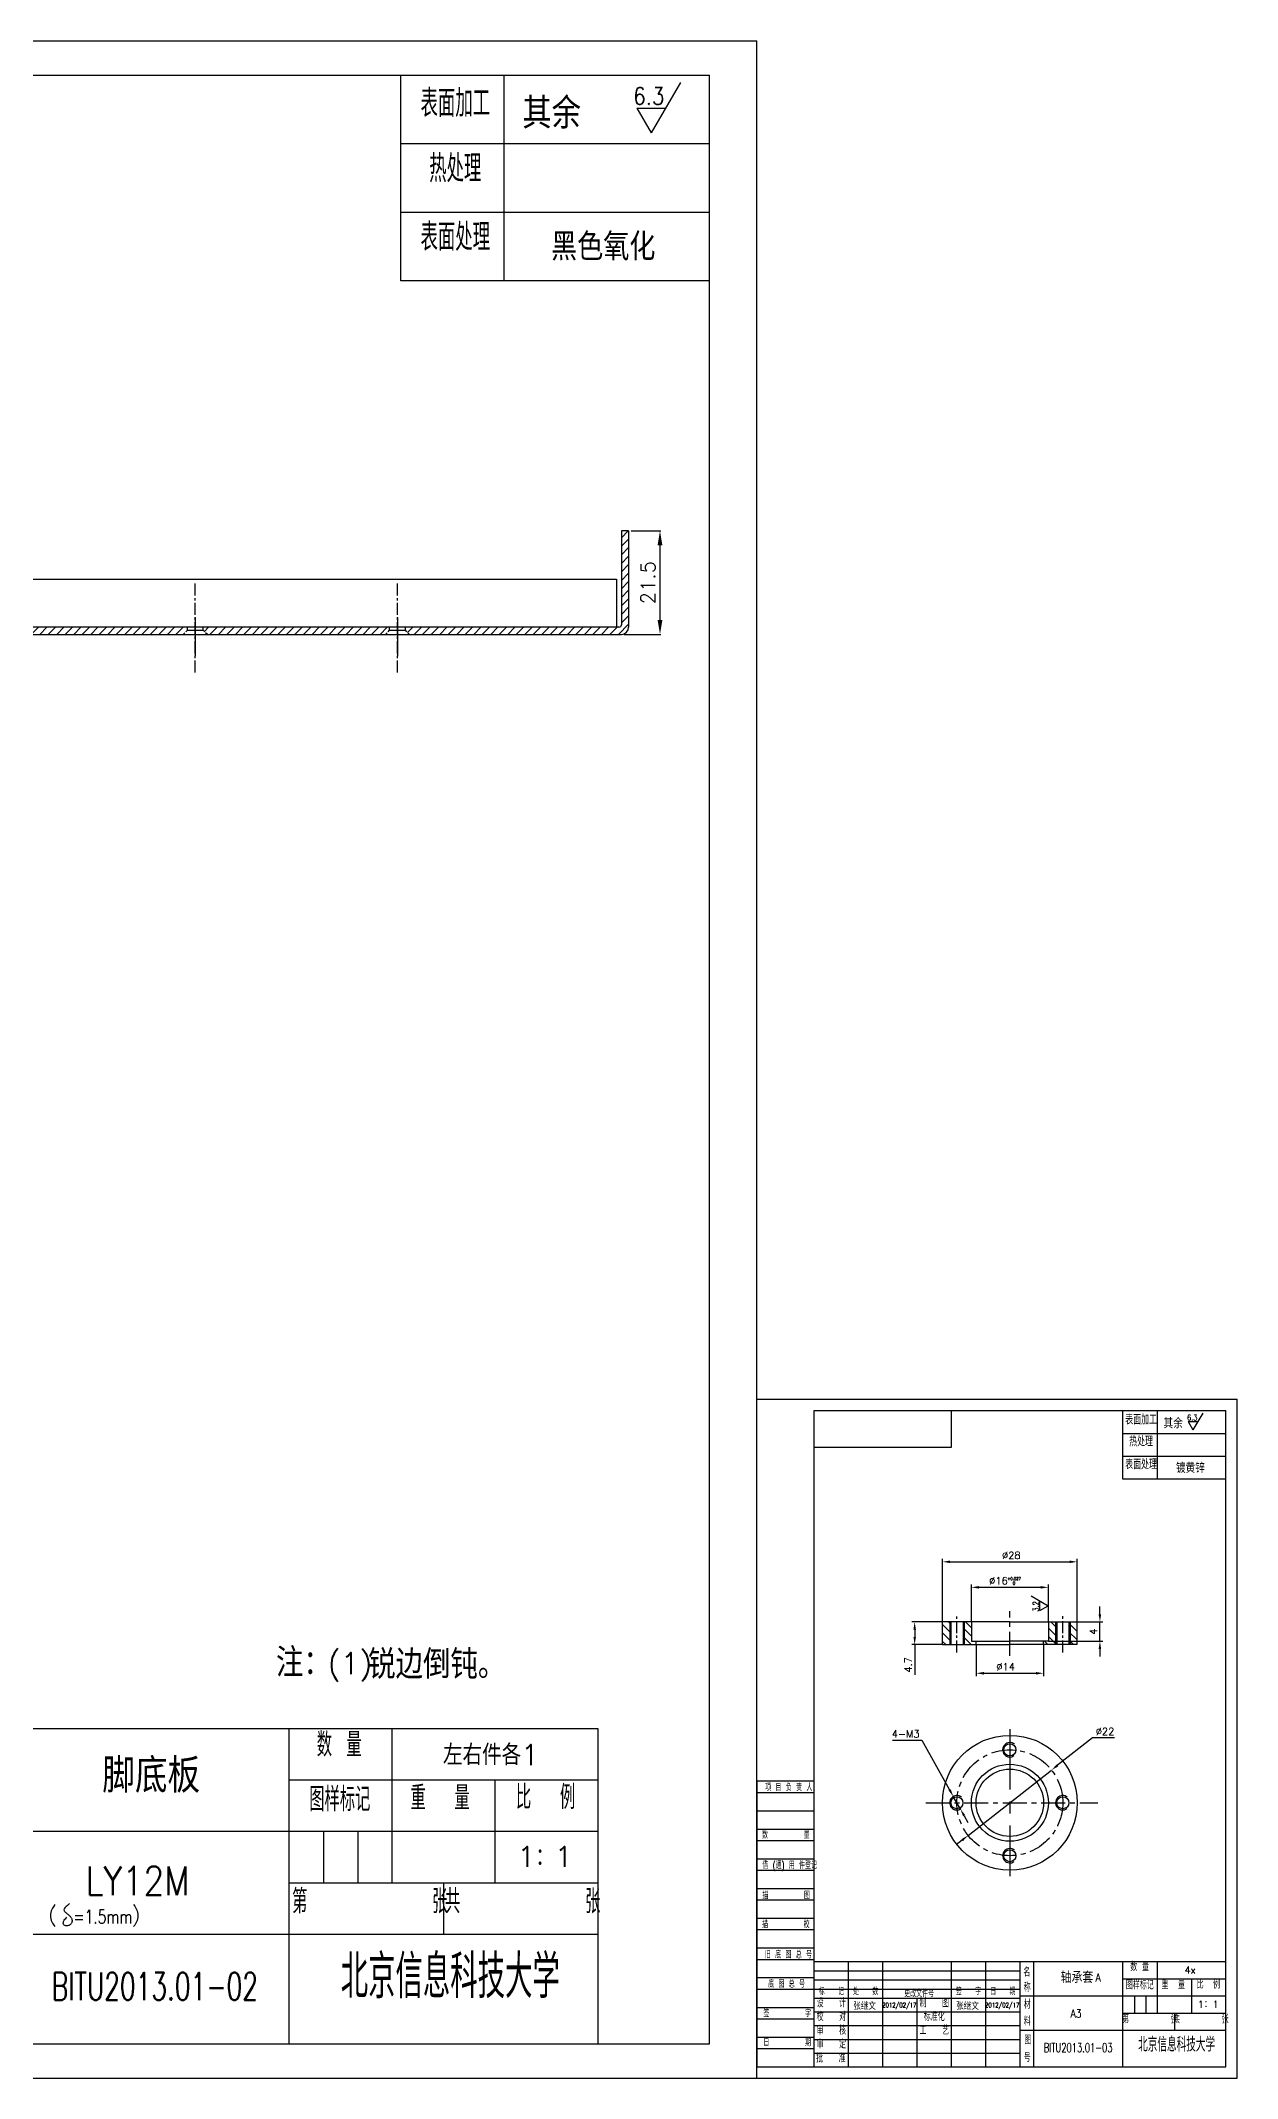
# Model space of a CAD drawing. Extents: x 2854 to 5858, y -1165 to 723.
# Drawn here: x 4238.5 to 4487.1, y -1165.2 to -741.9 of the extents above; entities that cross this region are included whole.
import ezdxf
from ezdxf.enums import TextEntityAlignment as Align

# ---------------------------------------------------------------- set-up
doc = ezdxf.new("R2010")
doc.units = 0
doc.header["$MEASUREMENT"] = 0
doc.linetypes.add('PF_CENTER', pattern=[2, 1.25, -0.25, 0.25, -0.25])
doc.linetypes.add('PF_DASHED', pattern=[0.75, 0.5, -0.25])
doc.layers.get('0').update_dxf_attribs({"linetype": 'CONTINUOUS'})
doc.layers.get('DEFPOINTS').update_dxf_attribs({"linetype": 'CONTINUOUS'})
for name, color, linetype in [('SMPEN_CENTER', 4, 'PF_CENTER'), ('SMPEN_DASHED', 2, 'PF_DASHED'), ('SMPEN_DIM', 3, 'CONTINUOUS'), ('SMPEN_HATCH', 6, 'CONTINUOUS'), ('SMPEN_TEXT', 6, 'CONTINUOUS'), ('SMPEN_THICK', 7, 'CONTINUOUS')]:
    doc.layers.add(name, color=color, linetype=linetype)
doc.styles.get("Standard").update_dxf_attribs({"font": 'txt.shx', "bigfont": 'hshztxt.shx'})
doc.styles.add('STYLE1', font='complex.shx', dxfattribs={"bigfont": 'hzdx.shx'})
doc.dimstyles.get("Standard").update_dxf_attribs({"dimtxt": 3, "dimasz": 3, "dimexe": 0.18, "dimexo": 0.5, "dimgap": 1, "dimtad": 1, "dimtoh": 1, "dimdec": 1, "dimzin": 0, "dimdsep": 46, "dimtxsty": 'Standard', "dimcen": 0, "dimadec": 1, "dimazin": 0, "dimtfac": 1, "dimtdec": 1, "dimtofl": 0, "dimtmove": 0, "dimatfit": 3, "dimfxl": 0, "dimtolj": 1, "dimtzin": 0, "dimarcsym": 0})
doc.dimstyles.new('STANDARD$0', dxfattribs={"dimtxt": 3, "dimasz": 3, "dimexe": 0.18, "dimexo": 0.5, "dimgap": 1, "dimtad": 1, "dimtoh": 1, "dimdec": 1, "dimzin": 0, "dimdsep": 46, "dimtxsty": 'Standard', "dimcen": 0, "dimadec": 1, "dimazin": 0, "dimtfac": 1, "dimtdec": 1, "dimtofl": 0, "dimtmove": 0, "dimatfit": 3, "dimfxl": 0, "dimtolj": 1, "dimtzin": 0, "dimarcsym": 0})

# ---------------------------------------------------------------- blocks, each defined once
blk = doc.blocks.new('ADDBOX3')
at = {"layer": 'SMPEN_THICK', "ltscale": 8}
for p, q in [((-45, -30), (-45, 0)), ((-30, 0), (-30, -30)), ((-45, -10), (0, -10)), ((-45, -20), (0, -20)), ((0, -30), (-45, -30))]:
    blk.add_line(p, q, dxfattribs=at)
at = {"layer": 'SMPEN_TEXT', "ltscale": 8, "width": 0.667}
for s, p in [('表面加工', (-37.05, -7.32)), ('热处理', (-37.05, -16.82)), ('表面处理', (-37.05, -26.82))]:
    blk.add_text(s, height=4, dxfattribs=at).set_placement(p, align=Align.BOTTOM_CENTER)
at = {"layer": 'SMPEN_TEXT', "ltscale": 8}
for tag, p in [('HEATTREATMENT', (-15.54, -17.14)), ('SURFACETREATMENT', (-13.33, -26.97))]:
    blk.add_attdef(tag, text='', height=3.5, dxfattribs=at).set_placement(p, align=Align.BOTTOM_CENTER)
blk = doc.blocks.new('*D272')
at = {"layer": 'DEFPOINTS', "color": 0, "ltscale": 10}
for p in [(4360.63, -843.74), (4359.13, -865.24), (4367.15, -865.24)]:
    blk.add_point(p, dxfattribs=at)
at = {"layer": 'SMPEN_DIM', "color": 0, "lineweight": -2, "ltscale": 10}
for p, q in [((4361.13, -843.74), (4367.33, -843.74)), ((4367.15, -846.74), (4367.15, -862.24)), ((4359.63, -865.24), (4367.33, -865.24))]:
    blk.add_line(p, q, dxfattribs=at)
at = {"layer": 'SMPEN_DIM', "color": 0, "ltscale": 10}
for points in [[(4366.65, -846.74), (4367.65, -846.74), (4367.15, -843.74)], [(4366.65, -862.24), (4367.65, -862.24), (4367.15, -865.24)]]:
    blk.add_solid(points, dxfattribs=at)
at = {"layer": 'SMPEN_DIM', "color": 0, "ltscale": 10, "insert": (4364.65, -854.49), "char_height": 3, "attachment_point": 5, "rotation": 90}
blk.add_mtext('\\A1;21.5', dxfattribs=at)
blk = doc.blocks.new('*D318')
at = {"layer": 'DEFPOINTS', "color": 0, "ltscale": 10}
for p in [(4448.48, -1101.14), (4431.16, -1114.72)]:
    blk.add_point(p, dxfattribs=at)
at = {"layer": 'SMPEN_DIM', "color": 0, "lineweight": -2, "ltscale": 10}
for p, q in [((4456.99, -1094.46), (4449.73, -1100.15)), ((4461.59, -1094.46), (4456.99, -1094.46)), ((4431.16, -1114.72), (4448.48, -1101.14)), ((4429.91, -1115.7), (4428.65, -1116.69))]:
    blk.add_line(p, q, dxfattribs=at)
at = {"layer": 'SMPEN_DIM', "color": 0, "ltscale": 10}
for points in [[(4449.57, -1099.94), (4449.9, -1100.36), (4448.48, -1101.14)], [(4429.74, -1115.49), (4430.07, -1115.91), (4431.16, -1114.72)]]:
    blk.add_solid(points, dxfattribs=at)
at = {"layer": 'SMPEN_DIM', "color": 0, "ltscale": 10, "insert": (4459.59, -1093.11), "char_height": 1.5, "attachment_point": 5}
blk.add_mtext('\\A1;∅22', dxfattribs=at)
blk = doc.blocks.new('*D317')
at = {"layer": 'DEFPOINTS', "color": 0, "ltscale": 10}
for p in [(4453.82, -1070.38), (4458.53, -1070.38), (4447.82, -1074.38)]:
    blk.add_point(p, dxfattribs=at)
at = {"layer": 'SMPEN_DIM', "color": 0, "lineweight": -2, "ltscale": 10}
for p, q in [((4453.82, -1070.38), (4459.13, -1070.38)), ((4458.53, -1068.78), (4458.53, -1067.18)), ((4458.53, -1074.38), (4458.53, -1070.38)), ((4447.82, -1074.38), (4459.13, -1074.38)), ((4458.53, -1075.98), (4458.53, -1077.58))]:
    blk.add_line(p, q, dxfattribs=at)
at = {"layer": 'SMPEN_DIM', "color": 0, "ltscale": 10}
for points in [[(4458.26, -1068.78), (4458.79, -1068.78), (4458.53, -1070.38)], [(4458.26, -1075.98), (4458.79, -1075.98), (4458.53, -1074.38)]]:
    blk.add_solid(points, dxfattribs=at)
at = {"layer": 'SMPEN_DIM', "color": 0, "ltscale": 10, "insert": (4457.18, -1072.38), "char_height": 1.5, "attachment_point": 5, "rotation": 90}
blk.add_mtext('\\A1;4', dxfattribs=at)
blk = doc.blocks.new('*D316')
at = {"layer": 'DEFPOINTS', "color": 0, "ltscale": 10}
for p in [(4428.08, -1106.62), (4429.56, -1109.23)]:
    blk.add_point(p, dxfattribs=at)
at = {"layer": 'SMPEN_DIM', "color": 0, "lineweight": -2, "ltscale": 10}
for p, q in [((4415.43, -1094.96), (4421.53, -1094.96)), ((4421.53, -1094.96), (4427.3, -1105.22)), ((4429.56, -1109.23), (4428.08, -1106.62)), ((4430.34, -1110.63), (4431.12, -1112.02))]:
    blk.add_line(p, q, dxfattribs=at)
at = {"layer": 'SMPEN_DIM', "color": 0, "ltscale": 10}
for points in [[(4427.53, -1105.09), (4427.07, -1105.36), (4428.08, -1106.62)], [(4430.57, -1110.5), (4430.11, -1110.76), (4429.56, -1109.23)]]:
    blk.add_solid(points, dxfattribs=at)
at = {"layer": 'SMPEN_DIM', "color": 0, "ltscale": 10, "insert": (4418.18, -1093.61), "char_height": 1.5, "attachment_point": 5}
blk.add_mtext('\\A1;4-M3', dxfattribs=at)
blk = doc.blocks.new('*D315')
at = {"layer": 'DEFPOINTS', "color": 0, "ltscale": 10}
for p in [(4453.82, -1057.88), (4453.82, -1070.38), (4425.82, -1070.87)]:
    blk.add_point(p, dxfattribs=at)
at = {"layer": 'SMPEN_DIM', "color": 0, "lineweight": -2, "ltscale": 10}
for p, q in [((4425.82, -1070.87), (4425.82, -1057.28)), ((4427.42, -1057.88), (4452.22, -1057.88)), ((4453.82, -1070.38), (4453.82, -1057.28))]:
    blk.add_line(p, q, dxfattribs=at)
at = {"layer": 'SMPEN_DIM', "color": 0, "ltscale": 10}
for points in [[(4427.42, -1057.61), (4427.42, -1058.14), (4425.82, -1057.88)], [(4452.22, -1057.61), (4452.22, -1058.14), (4453.82, -1057.88)]]:
    blk.add_solid(points, dxfattribs=at)
at = {"layer": 'SMPEN_DIM', "color": 0, "ltscale": 10, "insert": (4440.12, -1056.53), "char_height": 1.5, "attachment_point": 5}
blk.add_mtext('\\A1;%%c28', dxfattribs=at)
blk = doc.blocks.new('*D314')
at = {"layer": 'DEFPOINTS', "color": 0, "ltscale": 10}
for p in [(4420.05, -1070.38), (4425.82, -1070.38), (4425.82, -1075.08)]:
    blk.add_point(p, dxfattribs=at)
at = {"layer": 'SMPEN_DIM', "color": 0, "lineweight": -2, "ltscale": 10}
for p, q in [((4425.82, -1070.38), (4419.45, -1070.38)), ((4420.05, -1071.98), (4420.05, -1073.48)), ((4425.82, -1075.08), (4419.45, -1075.08)), ((4420.05, -1075.08), (4420.05, -1081.39))]:
    blk.add_line(p, q, dxfattribs=at)
at = {"layer": 'SMPEN_DIM', "color": 0, "ltscale": 10}
for points in [[(4419.79, -1071.98), (4420.32, -1071.98), (4420.05, -1070.38)], [(4419.79, -1073.48), (4420.32, -1073.48), (4420.05, -1075.08)]]:
    blk.add_solid(points, dxfattribs=at)
at = {"layer": 'SMPEN_DIM', "color": 0, "ltscale": 10, "insert": (4418.7, -1079.29), "char_height": 1.5, "attachment_point": 5, "rotation": 90}
blk.add_mtext('\\A1;4.7', dxfattribs=at)
blk = doc.blocks.new('*D313')
at = {"layer": 'DEFPOINTS', "color": 0, "ltscale": 10}
for p in [(4432.82, -1075.08), (4446.82, -1075.08), (4446.82, -1081.03)]:
    blk.add_point(p, dxfattribs=at)
at = {"layer": 'SMPEN_DIM', "color": 0, "lineweight": -2, "ltscale": 10}
for p, q in [((4432.82, -1075.08), (4432.82, -1081.63)), ((4446.82, -1075.08), (4446.82, -1081.63)), ((4434.42, -1081.03), (4445.22, -1081.03))]:
    blk.add_line(p, q, dxfattribs=at)
at = {"layer": 'SMPEN_DIM', "color": 0, "ltscale": 10}
for points in [[(4434.42, -1080.76), (4434.42, -1081.3), (4432.82, -1081.03)], [(4445.22, -1080.76), (4445.22, -1081.3), (4446.82, -1081.03)]]:
    blk.add_solid(points, dxfattribs=at)
at = {"layer": 'SMPEN_DIM', "color": 0, "ltscale": 10, "insert": (4438.95, -1079.68), "char_height": 1.5, "attachment_point": 5}
blk.add_mtext('\\A1;%%c14', dxfattribs=at)
blk = doc.blocks.new('*D312')
at = {"layer": 'DEFPOINTS', "color": 0, "ltscale": 10}
for p in [(4447.82, -1063.18), (4431.82, -1070.38), (4447.82, -1070.38)]:
    blk.add_point(p, dxfattribs=at)
at = {"layer": 'SMPEN_DIM', "color": 0, "lineweight": -2, "ltscale": 10}
for p, q in [((4431.82, -1070.38), (4431.82, -1062.58)), ((4433.42, -1063.18), (4446.22, -1063.18)), ((4447.82, -1070.38), (4447.82, -1062.58))]:
    blk.add_line(p, q, dxfattribs=at)
at = {"layer": 'SMPEN_DIM', "color": 0, "ltscale": 10}
for points in [[(4433.42, -1062.92), (4433.42, -1063.45), (4431.82, -1063.18)], [(4446.22, -1062.92), (4446.22, -1063.45), (4447.82, -1063.18)]]:
    blk.add_solid(points, dxfattribs=at)
at = {"layer": 'SMPEN_DIM', "color": 0, "ltscale": 10, "insert": (4437.46, -1061.83), "char_height": 1.5, "attachment_point": 5}
blk.add_mtext('\\A1;%%C16', dxfattribs=at)
blk = doc.blocks.new('ADDBOX')
for p, q in [((0, 125), (0, 0)), ((0, 125), (25, 125)), ((25, 0), (25, 125))]:
    blk.add_line(p, q)
at = {"color": 1}
for p, q in [((0, 120), (25, 120)), ((0, 99), (25, 99)), ((0, 86), (25, 86)), ((0, 73), (25, 73)), ((0, 60), (25, 60)), ((0, 47), (25, 47)), ((0, 21), (25, 21)), ((0, 8), (25, 8))]:
    blk.add_line(p, q, dxfattribs=at)
for points in [[(0, 112), (25, 112)], [(0, 34), (25, 34)]]:
    blk.add_lwpolyline(points, dxfattribs=at)
for points in [[(0, 104), (25, 104)], [(0, 91), (25, 91)], [(0, 78), (25, 78)], [(0, 65), (25, 65)], [(0, 52), (25, 52)], [(0, 39), (25, 39)], [(0, 26), (25, 26)], [(0, 13), (25, 13)], [(0, 0), (25, 0)]]:
    blk.add_lwpolyline(points)
at = {"color": 1, "width": 0.67}
for s, p in [('项 目 负 责 人', (3.58, 120.61)), ('数        量', (2.2, 99.8)), ('借 (通) 用 件登记', (2.35, 86.62)), ('描        图', (2.35, 73.41)), ('描        校', (2.2, 60.68)), ('旧 底 图 总 号', (3.43, 47.48)), (' 底 图 总 号', (2.97, 34.66)), ('签        字', (2.82, 21.77)), ('日        期', (2.82, 9.04))]:
    blk.add_text(s, height=3, dxfattribs=at).set_placement(p)
at = {"color": 1, "ltscale": 20, "width": 0.67}
blk.add_attdef('PRJMANAGER', text='', height=3.5, dxfattribs=at).set_placement((1.5, 113), align=Align.BOTTOM_LEFT)
at = {"color": 1, "width": 0.67}
for tag, p in [('NUM', (1.5, 92)), ('DRAFTER', (1.5, 66)), ('DVERI', (1.5, 53)), ('OLDDRAWNO', (1.5, 40)), ('DRAWNO', (1.5, 27)), ('SIGNER', (1.5, 14)), ('DATE', (1.5, 1))]:
    blk.add_attdef(tag, text='', height=3.5, dxfattribs=at).set_placement(p, align=Align.BOTTOM_LEFT)

msp = doc.modelspace()

# ---------------------------------------------------------------- hatches: boundary and pattern name
at = {"layer": 'SMPEN_HATCH', "ltscale": 10}
h = msp.add_hatch(dxfattribs=at)
h.set_pattern_fill('ANSI31', color=256, scale=10, style=0)
h.paths.add_polyline_path([(4360.63, -843.74), (4359.13, -843.74), (4359.13, -863.24, -0.414214), (4358.63, -863.74), (4314.28, -863.74), (4314.28, -864.39), (4315.13, -865.24), (4359.13, -865.24, 0.414214), (4360.63, -863.74)])
h.paths.add_polyline_path([(4310.13, -865.24), (4310.98, -864.39), (4310.98, -863.74), (4272.28, -863.74), (4272.28, -864.39), (4273.13, -865.24)])
h.paths.add_polyline_path([(4268.13, -865.24), (4268.98, -864.39), (4268.98, -863.74), (4232.63, -863.74, -0.414214), (4232.13, -863.24), (4232.13, -853.74), (4230.63, -853.74), (4230.63, -863.74, 0.414214), (4232.13, -865.24)])
at = {"layer": 'SMPEN_HATCH'}
h = msp.add_hatch(dxfattribs=at)
h.set_pattern_fill('ANSI31', color=256, scale=10, angle=90, style=0)
h.set_pattern_definition([(135, (5399.4128, -3428.6243), (-0.8838835, -0.8838835), [])])
h.paths.add_polyline_path([(4427.32, -1070.38), (4425.82, -1070.38), (4425.82, -1075.08), (4427.32, -1075.08)])
h.paths.add_polyline_path([(4430.32, -1075.08), (4432.82, -1075.08), (4432.82, -1074.38), (4431.82, -1074.38), (4431.82, -1070.38), (4430.32, -1070.38)])
h.paths.add_polyline_path([(4447.82, -1074.38), (4446.82, -1074.38), (4446.82, -1075.08), (4449.32, -1075.08), (4449.32, -1070.38), (4447.82, -1070.38)])
h.paths.add_polyline_path([(4452.32, -1075.08), (4453.82, -1075.08), (4453.82, -1070.38), (4452.32, -1070.38)])
h.paths.add_polyline_path([(4427.32, -1075.08), (4427.55, -1075.08), (4427.55, -1070.38), (4427.32, -1070.38)])
h.paths.add_polyline_path([(4430.32, -1070.38), (4430.1, -1070.38), (4430.1, -1075.08), (4430.32, -1075.08)])
h.paths.add_polyline_path([(4449.32, -1075.08), (4449.55, -1075.08), (4449.55, -1070.38), (4449.32, -1070.38)])
h.paths.add_polyline_path([(4452.1, -1075.08), (4452.32, -1075.08), (4452.32, -1070.38), (4452.1, -1070.38)])

# ---------------------------------------------------------------- linework, layer by layer
for p, q in [((4097.73, -749.05), (4377.43, -749.05)), ((4427.32, -1070.38), (4427.32, -1075.08)), ((4427.55, -1070.38), (4427.55, -1075.08)), ((4430.1, -1070.38), (4430.1, -1075.08)), ((4430.32, -1070.38), (4430.32, -1075.08)), ((4449.32, -1070.38), (4449.32, -1075.08)), ((4449.55, -1070.38), (4449.55, -1075.08)), ((4452.1, -1070.38), (4452.1, -1075.08)), ((4452.32, -1070.38), (4452.32, -1075.08)), ((4431.82, -1074.38), (4439.82, -1074.38)), ((4431.82, -1074.38), (4439.82, -1074.38)), ((4432.82, -1075.08), (4432.82, -1074.38)), ((4432.82, -1075.08), (4432.82, -1074.38)), ((4447.82, -1074.38), (4439.82, -1074.38)), ((4447.82, -1074.38), (4439.82, -1074.38)), ((4446.82, -1075.08), (4446.82, -1074.38)), ((4446.82, -1075.08), (4446.82, -1074.38)), ((4425.82, -1075.08), (4439.82, -1075.08)), ((4425.82, -1075.08), (4434.82, -1075.08)), ((4453.82, -1075.08), (4439.82, -1075.08)), ((4453.82, -1075.08), (4444.82, -1075.08)), ((4097.73, -1158.03), (4377.43, -1158.03)), ((4399.18, -1162.78), (4484.68, -1162.78))]:
    msp.add_line(p, q)
at = {"linetype": 'Continuous'}
for p, q in [((4377.43, -1158.03), (4377.43, -749.05)), ((4399.18, -1162.78), (4399.18, -1026.45)), ((4484.68, -1162.78), (4484.68, -1026.45))]:
    msp.add_line(p, q, dxfattribs=at)
at = {"ltscale": 10}
for p, q in [((4360.63, -843.74), (4359.13, -843.74)), ((4359.13, -843.74), (4359.13, -863.24)), ((4360.63, -843.74), (4360.63, -863.72)), ((4233.13, -853.74), (4358.13, -853.74)), ((4358.13, -853.74), (4358.13, -863.74)), ((4232.13, -865.24), (4359.13, -865.24)), ((4269.03, -863.74), (4262.63, -863.74)), ((4399.18, -1026.45), (4484.68, -1026.45))]:
    msp.add_line(p, q, dxfattribs=at)
at = {"color": 4, "linetype": 'PF_CENTER', "ltscale": 2}
for p, q in [((4270.63, -873.18), (4270.63, -854.53)), ((4312.63, -873.18), (4312.63, -854.53))]:
    msp.add_line(p, q, dxfattribs=at)
at = {"ltscale": 2}
for q in [(4425.82, -1070.38), (4430.32, -1070.38), (4453.82, -1070.38), (4449.32, -1070.38)]:
    msp.add_line((4439.82, -1070.38), q, dxfattribs=at)
at = {"ltscale": 4}
for p, q in [((4425.82, -1075.08), (4425.82, -1070.38)), ((4431.82, -1070.38), (4431.82, -1074.38)), ((4431.82, -1070.38), (4431.82, -1074.38)), ((4447.82, -1070.38), (4447.82, -1074.38)), ((4447.82, -1070.38), (4447.82, -1074.38)), ((4453.82, -1075.08), (4453.82, -1070.38)), ((4453.82, -1075.08), (4453.82, -1070.38))]:
    msp.add_line(p, q, dxfattribs=at)
at = {"color": 7}
for p, q in [((4097.73, -1092.48), (4354.23, -1092.48)), ((4097.73, -1092.48), (4354.23, -1092.48)), ((4290.11, -1158.03), (4290.11, -1092.48)), ((4225.98, -1113.85), (4354.23, -1113.85)), ((4225.98, -1135.23), (4354.23, -1135.23)), ((4399.18, -1140.93), (4484.68, -1140.93)), ((4399.18, -1140.93), (4484.68, -1140.93)), ((4399.18, -1162.78), (4399.18, -1140.93)), ((4441.93, -1162.78), (4441.93, -1140.93)), ((4463.3, -1162.78), (4463.3, -1140.93)), ((4399.18, -1148.53), (4441.93, -1148.53)), ((4441.93, -1148.05), (4484.68, -1148.05)), ((4441.93, -1155.18), (4484.68, -1155.18))]:
    msp.add_line(p, q, dxfattribs=at)
at = {"color": 6}
for p, q in [((4311.48, -1092.48), (4311.48, -1124.54)), ((4332.86, -1103.17), (4332.86, -1124.54)), ((4297.23, -1113.85), (4297.23, -1124.54)), ((4304.36, -1113.85), (4304.36, -1124.54)), ((4322.17, -1124.54), (4322.17, -1135.23)), ((4406.3, -1162.78), (4406.3, -1140.93)), ((4413.43, -1162.78), (4413.43, -1140.93)), ((4427.68, -1162.78), (4427.68, -1140.93)), ((4434.8, -1162.78), (4434.8, -1140.93)), ((4444.78, -1162.78), (4444.78, -1140.93)), ((4470.43, -1140.93), (4470.43, -1151.62)), ((4399.18, -1142.83), (4441.93, -1142.83)), ((4399.18, -1144.73), (4441.93, -1144.73)), ((4399.18, -1146.63), (4441.93, -1146.63)), ((4477.55, -1144.49), (4477.55, -1151.62)), ((4420.55, -1162.78), (4420.55, -1148.53)), ((4465.68, -1148.05), (4465.68, -1151.62)), ((4468.05, -1148.05), (4468.05, -1151.62)), ((4399.18, -1151.38), (4441.93, -1151.38)), ((4399.18, -1154.23), (4441.93, -1154.23)), ((4473.99, -1151.62), (4473.99, -1155.18)), ((4399.18, -1157.08), (4441.93, -1157.08)), ((4399.18, -1159.93), (4441.93, -1159.93))]:
    msp.add_line(p, q, dxfattribs=at)
for centre, radius in [((4439.82, -1107.93), 14), ((4439.82, -1096.93), 1.25), ((4439.82, -1107.93), 8), ((4439.82, -1107.93), 7), ((4428.82, -1107.93), 1.25), ((4450.82, -1107.93), 1.25), ((4439.82, -1118.93), 1.25)]:
    msp.add_circle(centre, radius)
for centre, radius, start, end in [((4358.63, -863.24), 0.5, 270, 0), ((4439.82, -1096.93), 1.5, 50.0223, 306.3526), ((4428.82, -1107.93), 1.5, 50.0223, 306.3526), ((4450.82, -1107.93), 1.5, 50.0223, 306.3526), ((4439.82, -1118.93), 1.5, 50.0223, 306.3526)]:
    msp.add_arc(centre, radius, start, end)
at = {"ltscale": 10}
msp.add_arc((4359.13, -863.74), 1.5, 270, 0, dxfattribs=at)
at = {"layer": 'SMPEN_CENTER', "ltscale": 10}
for p, q in [((4270.63, -861.75), (4270.63, -869.76)), ((4312.63, -861.75), (4312.63, -869.76)), ((4439.82, -1092.67), (4439.82, -1123.18))]:
    msp.add_line(p, q, dxfattribs=at)
at = {"layer": 'SMPEN_CENTER', "ltscale": 2}
for p, q in [((4428.82, -1076.7), (4428.82, -1069.26)), ((4450.82, -1076.7), (4450.82, -1069.19))]:
    msp.add_line(p, q, dxfattribs=at)
at = {"layer": 'SMPEN_CENTER', "ltscale": 4}
for p, q in [((4439.82, -1077.42), (4439.82, -1068.12)), ((4422.34, -1107.93), (4458.07, -1107.93))]:
    msp.add_line(p, q, dxfattribs=at)
msp.add_circle((4439.82, -1107.93), 11, dxfattribs=at)
at = {"layer": 'SMPEN_DASHED'}
for p, q in [((4268.13, -865.24), (4268.98, -864.39)), ((4273.13, -865.24), (4272.28, -864.39)), ((4310.13, -865.24), (4310.98, -864.39)), ((4315.13, -865.24), (4314.28, -864.39))]:
    msp.add_line(p, q, dxfattribs=at)
at = {"layer": 'SMPEN_DASHED', "ltscale": 10}
for p, q in [((4268.98, -864.39), (4268.98, -863.74)), ((4268.98, -864.39), (4272.28, -864.39)), ((4272.28, -864.39), (4272.28, -863.74)), ((4310.98, -864.39), (4310.98, -863.74)), ((4310.98, -864.39), (4314.28, -864.39)), ((4314.28, -864.39), (4314.28, -863.74))]:
    msp.add_line(p, q, dxfattribs=at)
at = {"layer": 'SMPEN_DIM'}
for p, q in [((4371.39, -750.6), (4365.33, -761.08)), ((4362.35, -755.9), (4368.32, -755.9)), ((4362.35, -755.9), (4365.33, -761.08)), ((4479.88, -1026.97), (4477.86, -1030.46)), ((4476.87, -1028.74), (4478.86, -1028.74)), ((4476.87, -1028.74), (4477.86, -1030.46)), ((4444.28, -1064.98), (4447.78, -1066.99)), ((4446.05, -1067.99), (4446.05, -1066)), ((4446.05, -1067.99), (4447.78, -1066.99))]:
    msp.add_line(p, q, dxfattribs=at)
at = {"layer": 'SMPEN_DIM', "ltscale": 10}
msp.add_line((4354.23, -1092.48), (4354.23, -1158.03), dxfattribs=at)
at = {"layer": 'SMPEN_DIM'}
msp.add_lwpolyline([(4244.51, -1128.88), (4244.07, -1129.24), (4243.75, -1129.54), (4243.53, -1129.78), (4243.4, -1129.98), (4243.35, -1130.15), (4243.36, -1130.29), (4243.41, -1130.41), (4243.5, -1130.53), (4243.61, -1130.64), (4243.73, -1130.75), (4243.86, -1130.86), (4243.99, -1130.97), (4244.13, -1131.08), (4244.26, -1131.19), (4244.39, -1131.3), (4244.51, -1131.4), (4244.62, -1131.5), (4244.71, -1131.6), (4244.79, -1131.7), (4244.85, -1131.8), (4244.91, -1131.9), (4244.95, -1132.01), (4244.99, -1132.11), (4245.01, -1132.22), (4245.02, -1132.34), (4245.03, -1132.45), (4245.02, -1132.57), (4245, -1132.69), (4244.97, -1132.81), (4244.92, -1132.92), (4244.86, -1133.02), (4244.79, -1133.12), (4244.69, -1133.21), (4244.59, -1133.29), (4244.47, -1133.36), (4244.35, -1133.41), (4244.22, -1133.45), (4244.09, -1133.48), (4243.96, -1133.5), (4243.84, -1133.5), (4243.72, -1133.48), (4243.61, -1133.45), (4243.51, -1133.4), (4243.42, -1133.34), (4243.35, -1133.27), (4243.28, -1133.18), (4243.24, -1133.09), (4243.21, -1132.98), (4243.2, -1132.87), (4243.22, -1132.75), (4243.25, -1132.62), (4243.32, -1132.47), (4243.41, -1132.31), (4243.54, -1132.13), (4243.71, -1131.94), (4243.91, -1131.72)], dxfattribs=at)
at = {"layer": 'SMPEN_THICK', "color": 1}
for p, q in [((4062.11, -741.93), (4387.3, -741.93)), ((4211.73, -741.93), (4286.54, -741.93)), ((4211.73, -741.93), (4286.54, -741.93)), ((4387.3, -1024.08), (4487.05, -1024.08)), ((4387.3, -1024.08), (4437.18, -1024.08)), ((4437.18, -1024.08), (4462.12, -1024.08)), ((4062.11, -1165.15), (4387.3, -1165.15)), ((4387.3, -1165.15), (4487.05, -1165.15))]:
    msp.add_line(p, q, dxfattribs=at)
at = {"layer": 'SMPEN_THICK', "color": 1, "linetype": 'Continuous'}
for p, q in [((4387.3, -1165.15), (4387.3, -741.93)), ((4387.3, -1165.15), (4387.3, -1024.08)), ((4387.3, -1165.15), (4387.3, -1024.08)), ((4387.3, -1165.15), (4387.3, -1024.08)), ((4387.3, -1165.15), (4387.3, -1024.08)), ((4387.3, -1165.15), (4387.3, -1024.08)), ((4387.3, -1165.15), (4387.3, -1024.08)), ((4387.3, -1165.15), (4387.3, -1024.08)), ((4387.3, -1165.15), (4387.3, -1024.08)), ((4387.3, -1165.15), (4387.3, -1024.08)), ((4387.3, -1165.15), (4387.3, -1024.08)), ((4387.3, -1165.15), (4387.3, -1024.08)), ((4387.3, -1165.15), (4387.3, -1024.08)), ((4387.3, -1165.15), (4387.3, -1024.08)), ((4387.3, -1165.15), (4387.3, -1024.08)), ((4387.3, -1165.15), (4387.3, -1024.08)), ((4387.3, -1165.15), (4387.3, -1024.08)), ((4387.3, -1165.15), (4387.3, -1024.08)), ((4387.3, -1165.15), (4387.3, -1024.08)), ((4387.3, -1165.15), (4387.3, -1024.08)), ((4387.3, -1165.15), (4387.3, -1024.08)), ((4487.05, -1165.15), (4487.05, -1024.08)), ((4487.05, -1165.15), (4487.05, -1024.08)), ((4487.05, -1165.15), (4487.05, -1024.08)), ((4487.05, -1165.15), (4487.05, -1024.08)), ((4487.05, -1165.15), (4487.05, -1024.08)), ((4487.05, -1165.15), (4487.05, -1024.08)), ((4487.05, -1165.15), (4487.05, -1024.08)), ((4487.05, -1165.15), (4487.05, -1024.08)), ((4487.05, -1165.15), (4487.05, -1024.08)), ((4487.05, -1165.15), (4487.05, -1024.08)), ((4487.05, -1165.15), (4487.05, -1024.08)), ((4487.05, -1165.15), (4487.05, -1024.08)), ((4487.05, -1165.15), (4487.05, -1024.08)), ((4487.05, -1165.15), (4487.05, -1024.08)), ((4487.05, -1165.15), (4487.05, -1024.08)), ((4487.05, -1165.15), (4487.05, -1024.08)), ((4487.05, -1165.15), (4487.05, -1024.08)), ((4487.05, -1165.15), (4487.05, -1024.08)), ((4487.05, -1165.15), (4487.05, -1024.08)), ((4487.05, -1165.15), (4487.05, -1024.08)), ((4487.05, -1165.15), (4487.05, -1024.08)), ((4487.05, -1165.15), (4487.05, -1024.08)), ((4487.05, -1165.15), (4487.05, -1024.08)), ((4487.05, -1165.15), (4487.05, -1024.08)), ((4487.05, -1165.15), (4487.05, -1024.08)), ((4487.05, -1165.15), (4487.05, -1024.08)), ((4487.05, -1165.15), (4487.05, -1024.08)), ((4487.05, -1165.15), (4487.05, -1024.08)), ((4487.05, -1165.15), (4487.05, -1024.08)), ((4487.05, -1165.15), (4487.05, -1024.08)), ((4427.68, -1034.05), (4427.68, -1026.45)), ((4399.18, -1034.05), (4427.68, -1034.05))]:
    msp.add_line(p, q, dxfattribs=at)
at = {"layer": 'SMPEN_THICK'}
for p, q in [((4358.63, -863.74), (4232.63, -863.74)), ((4290.11, -1103.17), (4354.23, -1103.17)), ((4290.11, -1124.54), (4354.23, -1124.54)), ((4463.3, -1144.49), (4484.68, -1144.49)), ((4463.3, -1151.62), (4484.68, -1151.62))]:
    msp.add_line(p, q, dxfattribs=at)
at = {"layer": 'SMPEN_THICK', "color": 7, "linetype": 'Continuous'}
msp.add_line((4399.18, -1134.28), (4399.18, -1130.95), dxfattribs=at)

# ---------------------------------------------------------------- block references
at = {"layer": 'SMPEN_THICK'}
for name, p, xscale, yscale, zscale in [('ADDBOX3', (4377.43, -749.05), 1.425000000000068, 1.424999999999727, 1.425), ('ADDBOX3', (4484.68, -1026.45), 0.4749999999994543, 0.4749999999999091, 0.475), ('ADDBOX', (4387.3, -1162.78), 0.4749999999999091, 0.4749999999999091, 0.475)]:
    msp.add_blockref(name, p, dxfattribs=dict(at, xscale=xscale, yscale=yscale, zscale=zscale))

# ---------------------------------------------------------------- texts
at = {"color": 6, "width": 0.67}
for s, height, p in [('数 量', 4.988, (4300.52, -1099.83)), ('图样标记', 4.988, (4300.65, -1111.19)), ('重  量', 4.988, (4321.47, -1110.9)), ('比  例', 4.988, (4343.39, -1110.76)), ('第        张', 4.988, (4306.86, -1132.39)), ('共        张', 4.988, (4338.64, -1132.39)), ('数 量', 1.663, (4466.78, -1143.38)), ('标   记', 1.425, (4402.74, -1148.29)), ('处   数', 1.425, (4409.87, -1148.29)), ('签   字', 1.425, (4431.24, -1148.29)), ('日   期', 1.425, (4438.37, -1148.29)), ('图样标记', 1.663, (4466.82, -1147.17)), ('重  量', 1.663, (4473.76, -1147.07)), ('比  例', 1.663, (4481.06, -1147.02)), ('设   计', 1.663, (4402.74, -1150.9)), ('制   图', 1.663, (4424.12, -1150.9)), ('校   对', 1.663, (4402.74, -1153.75)), ('审   核', 1.663, (4402.74, -1156.6)), ('工   艺', 1.663, (4424.12, -1156.6)), ('标准化', 1.663, (4424.12, -1153.75)), ('第        张', 1.663, (4468.89, -1154.23)), ('共        张', 1.663, (4479.48, -1154.23)), ('审   定', 1.663, (4402.74, -1159.45)), ('批   准', 1.663, (4402.64, -1162.38))]:
    msp.add_text(s, height=height, dxfattribs=at).set_placement(p, align=Align.BOTTOM_CENTER)
at = {"color": 6}
for s, height, width, p in [('名', 1.66, 0.67, (4442.62, -1144.01)), ('更改文件号', 1.425, 0.67, (4417.87, -1148.29)), ('称', 1.66, 0.67, (4442.71, -1147.17)), ('材', 1.66, 0.667, (4442.71, -1150.69)), ('料', 1.66, 0.67, (4442.71, -1154.22)), ('图', 1.66, 0.67, (4442.83, -1158.11)), ('号', 1.66, 0.67, (4442.71, -1161.76))]:
    msp.add_text(s, height=height, dxfattribs=dict(at, width=width)).set_placement(p)
at = {"layer": 'SMPEN_DIM', "style": 'STYLE1'}
for s, height, p in [('其余', 6.412, (4344.65, -756.61)), ('黑色氧化', 5.7, (4355.36, -784.43)), ('其余', 2.138, (4473.75, -1028.97)), ('镀黄锌', 1.9, (4477.32, -1038.24))]:
    msp.add_text(s, height=height, dxfattribs=at).set_placement(p, align=Align.MIDDLE)
at = {"layer": 'SMPEN_DIM'}
for s, height, width, p in [('6.3', 3.562, 0.85, (4364.84, -753.42)), ('6.3', 1.188, 0.85, (4477.7, -1027.91)), ('+0.027', 0.64, 0.85, (4440.7, -1061.38)), ('0', 0.64, 0.85, (4440.69, -1062.34)), ('=1.5mm', 2.8, 0.75, (4251.44, -1131.58))]:
    msp.add_text(s, height=height, dxfattribs=dict(at, width=width)).set_placement(p, align=Align.MIDDLE)
at = {"layer": 'SMPEN_DIM', "width": 0.85}
msp.add_text('3.2', height=1.188, rotation=90, dxfattribs=at).set_placement((4445.22, -1067.16), align=Align.MIDDLE)
at = {"layer": 'SMPEN_DIM'}
for s, height, p in [('注：', 6, (4293.09, -1078.47)), ('(1)', 4.5, (4302.75, -1079.31)), ('锐边倒钝。', 6, (4320.77, -1078.88)), ('(', 3, (4240.96, -1131.38))]:
    msp.add_text(s, height=height, dxfattribs=at).set_placement(p, align=Align.MIDDLE)
at = {"layer": 'SMPEN_DIM', "ltscale": 8}
for s, height, p in [('左右件各1', 4.275, (4332.03, -1097.74)), ('1：1', 4.275, (4343.26, -1119.12)), ('4x', 1.425, (4477.28, -1142.68)), ('1：1', 1.425, (4481.02, -1149.81))]:
    msp.add_text(s, height=height, dxfattribs=at).set_placement(p, align=Align.MIDDLE)
for s, height, width, p in [('LY12M', 5.985, 0.85, (4258.64, -1124.16)), ('BITU2013.01-02', 5.7, 0.6667, (4262.23, -1146.06)), ('A', 1.66, 0.85, (4458.14, -1144.24)), ('张继文', 1.425, 0.85, (4409.64, -1150.03)), ('2012/02/17', 1, 0.6667, (4416.86, -1150.03)), ('张继文', 1.425, 0.85, (4431.02, -1150.03)), ('2012/02/17', 1, 0.6667, (4438.24, -1150.03)), ('A3', 1.663, 0.85, (4453.56, -1151.71)), ('BITU2013.01-03', 1.9, 0.6667, (4454.01, -1158.79))]:
    msp.add_text(s, height=height, dxfattribs=dict(at, width=width)).set_placement(p, align=Align.MIDDLE)
at = {"layer": 'SMPEN_DIM', "text_generation_flag": 2}
msp.add_text('(', height=3, dxfattribs=at).set_placement((4258.3, -1131.38), align=Align.MIDDLE)
at = {"layer": 'SMPEN_HATCH'}
for s, height, p in [('脚底板', 7.125, (4261.47, -1101.92)), ('轴承套', 2.375, (4453.76, -1144.07))]:
    msp.add_text(s, height=height, dxfattribs=at).set_placement(p, align=Align.MIDDLE)
at = {"layer": 'SMPEN_TEXT', "width": 0.667}
for height, p in [(8.977, (4323.59, -1151.21)), (2.993, (4474.46, -1160.51))]:
    msp.add_text('北京信息科技大学', height=height, dxfattribs=at).set_placement(p, align=Align.BOTTOM_CENTER)

# ---------------------------------------------------------------- dimensions: what is measured, and where the dimension line sits
at = {"layer": 'SMPEN_DIM', "ltscale": 10}
dim = msp.add_linear_dim(base=(4367.15, -865.24), p1=(4360.63, -843.74), p2=(4359.13, -865.24), angle=90, dimstyle='STANDARD$0', dxfattribs=at)
dim.commit()
dim.dimension.update_dxf_attribs({"geometry": '*D272', "text_midpoint": (4364.65, -854.49)})
at = {"layer": 'SMPEN_DIM'}
for base, p1, p2, text, picture, middle in [((4453.82, -1057.88), (4425.82, -1070.87), (4453.82, -1070.38), '%%c<>', '*D315', (4440.12, -1057.88)), ((4447.82, -1063.18), (4431.82, -1070.38), (4447.82, -1070.38), '%%C<>', '*D312', (4437.46, -1063.18))]:
    dim = msp.add_linear_dim(base=base, p1=p1, p2=p2, angle=180, text=text, dimstyle='STANDARD$0', override={"dimtxt": 1.5, "dimasz": 1.6, "dimexe": 0.6, "dimexo": 0, "dimgap": 0.6, "dimtad": 1, "dimtih": 0, "dimzin": 8, "dimcen": 2.5, "dimtofl": 1}, dxfattribs=at)
    dim.commit()
    dim.dimension.update_dxf_attribs({"geometry": picture, "text_midpoint": middle, "dimtype": 160})
dim = msp.add_linear_dim(base=(4420.05, -1070.38), p1=(4425.82, -1075.08), p2=(4425.82, -1070.38), angle=90, dimstyle='STANDARD$0', override={"dimtxt": 1.5, "dimasz": 1.6, "dimexe": 0.6, "dimexo": 0, "dimgap": 0.6, "dimtad": 1, "dimtih": 0, "dimtoh": 0, "dimzin": 8, "dimcen": 2.5, "dimtofl": 1}, dxfattribs=at)
dim.commit()
dim.dimension.update_dxf_attribs({"geometry": '*D314', "text_midpoint": (4420.05, -1079.29), "dimtype": 160})
dim = msp.add_linear_dim(base=(4458.53, -1070.38), p1=(4447.82, -1074.38), p2=(4453.82, -1070.38), angle=90, dimstyle='STANDARD$0', override={"dimtxt": 1.5, "dimasz": 1.6, "dimexe": 0.6, "dimexo": 0, "dimgap": 0.6, "dimtad": 1, "dimtih": 0, "dimtoh": 0, "dimzin": 8, "dimcen": 2.5, "dimtofl": 1}, dxfattribs=at)
dim.commit()
dim.dimension.update_dxf_attribs({"geometry": '*D317', "text_midpoint": (4457.18, -1072.38)})
dim = msp.add_linear_dim(base=(4446.82, -1081.03), p1=(4432.82, -1075.08), p2=(4446.82, -1075.08), text='%%c<>', dimstyle='STANDARD$0', override={"dimtxt": 1.5, "dimasz": 1.6, "dimexe": 0.6, "dimexo": 0, "dimgap": 0.6, "dimtad": 1, "dimtih": 0, "dimzin": 8, "dimcen": 2.5, "dimtofl": 1}, dxfattribs=at)
dim.commit()
dim.dimension.update_dxf_attribs({"geometry": '*D313', "text_midpoint": (4438.95, -1081.03), "dimtype": 160})
dim = msp.add_diameter_dim_2p(p1=(4429.56, -1109.23), p2=(4428.08, -1106.62), text='4-M3', dimstyle='Standard', override={"dimtxt": 1.5, "dimasz": 1.6, "dimexe": 0.6, "dimexo": 0, "dimgap": 0.6, "dimtad": 1, "dimtih": 0, "dimzin": 8, "dimcen": 2.5, "dimtofl": 1}, dxfattribs=at)
dim.commit()
dim.dimension.update_dxf_attribs({"geometry": '*D316', "text_midpoint": (4418.18, -1094.96), "dimtype": 163})
dim = msp.add_diameter_dim_2p(p1=(4431.16, -1114.72), p2=(4448.48, -1101.14), dimstyle='Standard', override={"dimtxt": 1.5, "dimasz": 1.6, "dimexe": 0.6, "dimexo": 0, "dimgap": 0.6, "dimtad": 1, "dimtih": 0, "dimzin": 8, "dimcen": 2.5, "dimtofl": 1}, dxfattribs=at)
dim.commit()
dim.dimension.update_dxf_attribs({"geometry": '*D318', "text_midpoint": (4459.59, -1094.46), "dimtype": 163})

doc.saveas('drawing.dxf')
